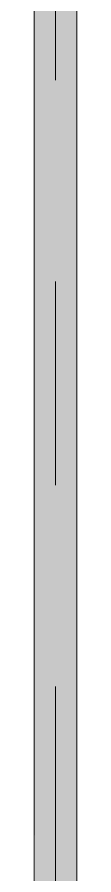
# Model space of a CAD drawing. Header units: millimetres. Extents: x -4000 to 187956, y -58990 to 162485.
# Drawn here: x 14233 to 14267, y 129097 to 129769 of the extents above; entities that cross this region are included whole.
import ezdxf

# ---------------------------------------------------------------- set-up
doc = ezdxf.new("R2010")
doc.units = ezdxf.units.MM
doc.linetypes.add('Dash 1_16_', pattern=[317.5, 158.75, -158.75])
doc.layers.add('P-PIPE', color=3, linetype='Continuous', lineweight=9)
doc.layers.add('P-PIPE-CNTR', color=3, linetype='Continuous', lineweight=9)

msp = doc.modelspace()

# ---------------------------------------------------------------- hatches: boundary and pattern name
at = {"layer": 'P-PIPE', "transparency": 33554534}
for points in [[(14250, 128490.78), (14250, 131149.95), (14233.3, 131149.95), (14233.87, 128490.78), (14245.68, 128490.78)], [(14250, 128490.64), (14250, 131148.91), (14233.3, 131148.91), (14233.87, 128490.64), (14245.68, 128490.64)], [(14250, 128490.78), (14266.7, 128490.78), (14266.13, 131149.95), (14250, 131149.95), (14250, 128506.03)], [(14250, 128490.64), (14266.7, 128490.64), (14266.13, 131148.91), (14250, 131148.91), (14250, 128506.03)]]:
    msp.add_hatch(color=1, dxfattribs=at).paths.add_polyline_path(points)

# ---------------------------------------------------------------- linework, layer by layer
at = {"layer": 'P-PIPE', "color": 20, "lineweight": 13}
for p, q in [((14233.3, 131149.95), (14233.3, 128490.78)), ((14233.3, 131148.91), (14233.3, 128490.78)), ((14266.7, 128490.78), (14266.7, 131149.95)), ((14266.7, 128490.78), (14266.7, 131148.91))]:
    msp.add_line(p, q, dxfattribs=at)
at = {"layer": 'P-PIPE-CNTR', "color": 1, "linetype": 'Dash 1_16_'}
for p in [(14250, 131149.95), (14250, 131149.95), (14250, 131148.91), (14250, 131148.91)]:
    msp.add_line(p, (14250, 128490.78), dxfattribs=at)

doc.saveas('drawing.dxf')
